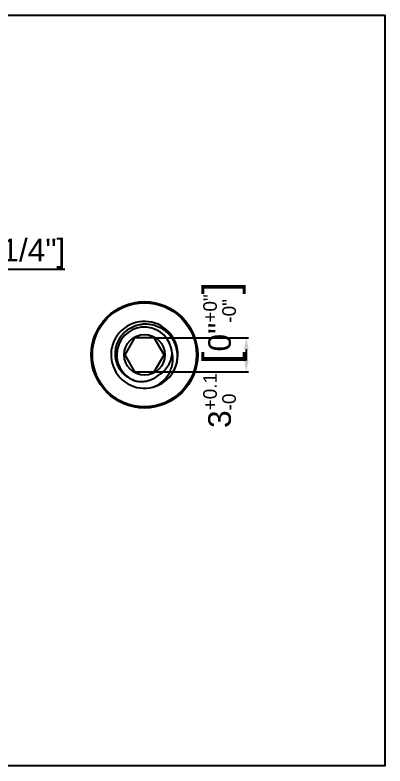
# Model space of a CAD drawing. Header units: millimetres. Extents: x 389 to 17466, y 310 to 5904.
# Drawn here: x 5654 to 5686.7, y 395.4 to 461.8 of the extents above; entities that cross this region are included whole.
import ezdxf

# ---------------------------------------------------------------- set-up
doc = ezdxf.new("R2010")
doc.units = ezdxf.units.MM
doc.layers.add('02___PRT_ALL_AXES', color=7, linetype='Continuous')
doc.styles.get("Standard").update_dxf_attribs({"font": 'arial.ttf'})
doc.dimstyles.new('缩小5倍', dxfattribs={"dimtxt": 15, "dimasz": 10, "dimexe": 0.18, "dimexo": 0.0625, "dimgap": 0.09, "dimtad": 1, "dimtoh": 1, "dimdec": 3, "dimzin": 9, "dimdsep": 46, "dimtxsty": 'Standard', "dimblk": '_FILLED', "dimcen": 0.09, "dimclrd": 256, "dimclre": 256, "dimclrt": 256, "dimazin": 2, "dimtfac": 1, "dimtdec": 3, "dimtofl": 0, "dimtmove": 0, "dimatfit": 3, "dimldrblk": '_FILLED', "dimfxl": 1, "dimtolj": 1, "dimtzin": 0, "dimarcsym": 0})

# ---------------------------------------------------------------- blocks, each defined once
blk = doc.blocks.new('_FILLED')
at = {"color": 0, "linetype": 'ByBlock'}
blk.add_solid([(0, 0), (-1, 0.2), (-1, -0.2)], dxfattribs=at)
blk = doc.blocks.new('*D50')
at = {"lineweight": -2, "transparency": 16777216}
for p, q in [((5640.761, 436.431), (5640.761, 439.516)), ((5641.761, 439.336), (5647.761, 439.336)), ((5648.761, 434.281), (5648.761, 439.516)), ((5648.761, 439.336), (5658.405, 439.336))]:
    blk.add_line(p, q, dxfattribs=at)
at = {"layer": 'Defpoints', "color": 0, "transparency": 16777216}
for p in [(5648.761, 439.336), (5640.761, 436.368), (5648.761, 434.218)]:
    blk.add_point(p, dxfattribs=at)
at = {"lineweight": -2, "transparency": 16777216, "rotation": 180}
blk.add_blockref('_FILLED', (5640.761, 439.336), dxfattribs=at)
at = {"lineweight": -2, "transparency": 16777216}
blk.add_blockref('_FILLED', (5648.761, 439.336), dxfattribs=at)
at = {"lineweight": 5, "transparency": 16777216, "insert": (5654.083, 440.72), "char_height": 2, "attachment_point": 5}
blk.add_mtext('\\A1;8 [1/4"]', dxfattribs=at)
blk = doc.blocks.new('*D51')
at = {"lineweight": -2, "transparency": 16777216}
for p, q in [((5666.376, 433.268), (5674.622, 433.268)), ((5674.442, 432.268), (5674.442, 431.268)), ((5666.376, 430.268), (5674.622, 430.268))]:
    blk.add_line(p, q, dxfattribs=at)
at = {"layer": 'Defpoints', "color": 0, "transparency": 16777216}
for p in [(5666.313, 433.268), (5666.313, 430.268), (5674.442, 430.268)]:
    blk.add_point(p, dxfattribs=at)
at = {"lineweight": -2, "transparency": 16777216}
for p, rotation in [((5674.442, 433.268), 90), ((5674.442, 430.268), 270)]:
    blk.add_blockref('_FILLED', p, dxfattribs=dict(at, rotation=rotation))
at = {"lineweight": 5, "transparency": 16777216, "insert": (5672.512, 431.768), "char_height": 2, "attachment_point": 5, "rotation": 90}
blk.add_mtext('\\A1;3{\\H1.2;\\S+0.1^ -0;} {\\o\\l\\H2.88;[}0"{\\H1.2;\\S+0"^ -0";}{\\o\\l\\H2.88;]}', dxfattribs=at)

msp = doc.modelspace()

# ---------------------------------------------------------------- linework, layer by layer
msp.add_lwpolyline([(5600.2104, 461.7879), (5686.6896, 461.7879), (5686.6896, 395.4424), (5600.2104, 395.4424)], close=True)
at = {"color": 7, "linetype": 'Continuous'}
for radius in [4.7, 4.6]:
    msp.add_circle((5665.4472, 431.7683), radius, dxfattribs=at)
for radius, start, end in [(2.95, 324.464297, 324), (2.45, 4.076952, 247.923048)]:
    msp.add_arc((5665.4472, 431.7683), radius, start, end, dxfattribs=at)
for points, knots in [([(5664.5263, 429.498), (5664.4454, 429.527), (5664.326, 429.577), (5664.173, 429.6559), (5664.0242, 429.7426), (5663.8471, 429.8655), (5663.6837, 430.0061), (5663.5624, 430.1283), (5663.4474, 430.2565), (5663.3426, 430.3935), (5663.2489, 430.5379), (5663.1626, 430.6869), (5663.0693, 430.8812), (5662.9816, 431.1245), (5662.9191, 431.3754), (5662.8884, 431.5888), (5662.8768, 431.7606), (5662.8739, 431.9328), (5662.8864, 432.148), (5662.9271, 432.4033), (5662.9931, 432.6534), (5663.0684, 432.8553), (5663.1404, 433.0117), (5663.22, 433.1644), (5663.3335, 433.3477), (5663.4905, 433.5531), (5663.6668, 433.7423), (5663.8284, 433.8849), (5663.9654, 433.9892), (5664.1074, 434.0867), (5664.2934, 434.1955), (5664.5281, 434.304), (5664.7721, 434.3896), (5664.9814, 434.4411), (5665.1511, 434.4703), (5665.2793, 434.486), (5665.4081, 434.4957), (5665.5802, 434.5005), (5665.7956, 434.4911), (5666.0517, 434.4557), (5666.3033, 434.3963), (5666.4667, 434.3412), (5666.5469, 434.3099)], [0, 0, 0, 0, 0.0312363, 0.0468703, 0.0625014, 0.0937445, 0.1249879, 0.1406161, 0.1562442, 0.1874896, 0.2031175, 0.2187453, 0.2499913, 0.2812373, 0.3124837, 0.3437302, 0.3593586, 0.3749868, 0.4062339, 0.437481, 0.4687285, 0.4999761, 0.5156048, 0.5312334, 0.5624815, 0.5937296, 0.6249781, 0.6562267, 0.6718557, 0.6874846, 0.7187337, 0.7499828, 0.7812322, 0.8124817, 0.828111, 0.8437402, 0.8593695, 0.8749989, 0.9062488, 0.9374991, 0.9687494, 1, 1, 1, 1]), ([(5666.5469, 434.3099), (5666.6463, 434.2711), (5666.7922, 434.2042), (5666.9779, 434.0989), (5667.1572, 433.983), (5667.3685, 433.8191), (5667.5597, 433.6322), (5667.6991, 433.4704), (5667.7966, 433.3433), (5667.8868, 433.2109), (5667.9693, 433.0736), (5668.044, 432.9319), (5668.1327, 432.7377), (5668.2049, 432.5363), (5668.2599, 432.3299), (5668.3032, 432.1209), (5668.3354, 431.8554), (5668.3379, 431.5881), (5668.3222, 431.3752), (5668.2948, 431.1634), (5668.2387, 430.902), (5668.1542, 430.6484), (5668.0704, 430.4519), (5667.976, 430.2604), (5667.8935, 430.1228), (5667.8338, 430.0344)], [0, 0, 0, 0, 0.0624859, 0.0937419, 0.1249979, 0.1874849, 0.2499722, 0.2812286, 0.3124851, 0.3437418, 0.3749983, 0.406255, 0.4375119, 0.5000008, 0.5312578, 0.5625148, 0.6250048, 0.6874948, 0.7187524, 0.7500103, 0.8125011, 0.874988, 0.9062499, 0.9375188, 1, 1, 1, 1]), ([(5666.3588, 428.9627), (5666.427, 428.9949), (5666.5611, 429.0647), (5666.7534, 429.1847), (5666.9357, 429.3196), (5667.1066, 429.4684), (5667.2649, 429.6306), (5667.4094, 429.805), (5667.5391, 429.9907), (5667.6529, 430.1865), (5667.7498, 430.3912), (5667.8289, 430.6033), (5667.8794, 430.7851), (5667.9101, 430.9327), (5667.9343, 431.0815), (5667.9522, 431.2692), (5667.9535, 431.4954), (5667.9342, 431.7207), (5667.9077, 431.8691), (5667.891, 431.9425)], [0, 0, 0, 0, 0.0625747, 0.1251718, 0.1877443, 0.250299, 0.3128475, 0.3753849, 0.4379093, 0.5004212, 0.5629198, 0.6254048, 0.6878753, 0.7191134, 0.7503472, 0.8127834, 0.8752046, 0.9376272, 1, 1, 1, 1]), ([(5666.723, 430.0123), (5666.8091, 430.0595), (5666.9336, 430.1394), (5667.0875, 430.2617), (5667.1966, 430.3609), (5667.2989, 430.4672), (5667.4256, 430.6174), (5667.5375, 430.7797), (5667.6329, 430.9515), (5667.6962, 431.0847), (5667.7509, 431.2217), (5667.797, 431.3618), (5667.8342, 431.5045), (5667.872, 431.6973), (5667.887, 431.8444), (5667.891, 431.9425)], [0, 0, 0, 0, 0.1249381, 0.1874717, 0.2499857, 0.3124927, 0.3750012, 0.4999642, 0.5624777, 0.6249898, 0.6874966, 0.7500027, 0.8125202, 0.8750541, 1, 1, 1, 1]), ([(5664.5263, 429.498), (5664.6209, 429.4715), (5664.8134, 429.4299), (5665.0586, 429.4077), (5665.2552, 429.4084), (5665.4023, 429.4181), (5665.5486, 429.4371), (5665.6933, 429.4654), (5665.836, 429.5029), (5665.9759, 429.5495), (5666.1125, 429.6052), (5666.2451, 429.6696), (5666.3732, 429.7427), (5666.537, 429.8513), (5666.6515, 429.945), (5666.723, 430.0123)], [0, 0, 0, 0, 0.1249586, 0.2499332, 0.3124405, 0.374952, 0.4374641, 0.4999765, 0.5624882, 0.6250011, 0.6875134, 0.7500217, 0.8125304, 0.8750513, 1, 1, 1, 1])]:
    msp.add_open_spline(points, degree=3, knots=knots, dxfattribs=at)
at = {"layer": '02___PRT_ALL_AXES', "color": 7, "linetype": 'Continuous'}
for p, q in [((5664.5812, 433.2683), (5663.7151, 431.7683)), ((5666.3132, 433.2683), (5664.5812, 433.2683)), ((5667.1792, 431.7683), (5666.3132, 433.2683)), ((5663.7151, 431.7683), (5664.5812, 430.2683)), ((5666.3132, 430.2683), (5667.1792, 431.7683)), ((5664.5812, 430.2683), (5666.3132, 430.2683))]:
    msp.add_line(p, q, dxfattribs=at)
msp.add_circle((5665.4472, 431.7683), 1.8, dxfattribs=at)

# ---------------------------------------------------------------- dimensions: what is measured, and where the dimension line sits
at = {"color": 6, "lineweight": 5}
dim = msp.add_linear_dim(base=(5648.7614, 439.3356), p1=(5640.7614, 436.3683), p2=(5648.7614, 434.2183), dimstyle='缩小5倍', override={"dimtxt": 2, "dimasz": 1}, dxfattribs=at)
dim.commit()
dim.dimension.update_dxf_attribs({"geometry": '*D50', "text_midpoint": (5654.0833, 440.7203)})
dim = msp.add_linear_dim(base=(5674.442, 430.2683), p1=(5666.3132, 433.2683), p2=(5666.3132, 430.2683), angle=90, dimstyle='缩小5倍', override={"dimtxt": 2, "dimasz": 1, "dimtol": 1, "dimtp": 0.1, "dimtm": 1e-09, "dimtfac": 0.6, "dimtzin": 8}, dxfattribs=at)
dim.commit()
dim.dimension.update_dxf_attribs({"geometry": '*D51', "text_midpoint": (5674.442, 431.7683), "dimtype": 160})

doc.saveas('drawing.dxf')
